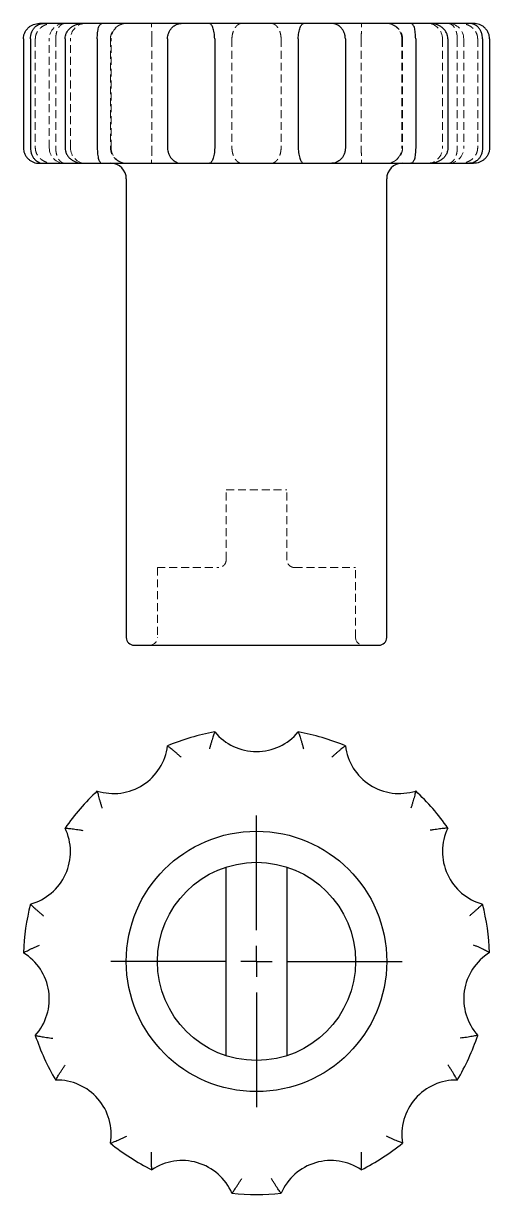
# Model space of a CAD drawing. Header units: millimetres. Extents: x 46 to 273, y 20 to 208.
# Drawn here: x 45.6 to 120.4, y 19.8 to 207.9 of the extents above; entities that cross this region are included whole.
import ezdxf

# ---------------------------------------------------------------- set-up
doc = ezdxf.new("R2010")
doc.units = ezdxf.units.MM
doc.linetypes.add('HIDDEN', pattern=[1.905, 1.27, -0.635])
doc.layers.add('10', color=7, linetype='Continuous')

# ---------------------------------------------------------------- blocks, each defined once
blk = doc.blocks.new('SW_CENTERMARKSYMBOL_0')
at = {"layer": '10', "color": 0}
for p, q in [((0, 5), (0, 23.41)), ((0, 0), (0, 2.5)), ((-5, 0), (-23.41, 0)), ((0, 0), (-2.5, 0)), ((0, 0), (0, -2.5)), ((0, 0), (2.5, 0)), ((5, 0), (23.41, 0)), ((0, -5), (0, -23.41))]:
    blk.add_line(p, q, dxfattribs=at)

msp = doc.modelspace()

# ---------------------------------------------------------------- linework, layer by layer
at = {"color": 7, "linetype": 'Continuous', "lineweight": 25}
for p, q in [((48.82, 207.86), (48.15, 207.86)), ((55.1, 207.86), (48.82, 207.86)), ((58.19, 207.86), (55.1, 207.86)), ((70.9, 207.86), (58.19, 207.86)), ((75.44, 207.86), (70.9, 207.86)), ((90.55, 207.86), (75.44, 207.86)), ((95.09, 207.86), (90.55, 207.86)), ((107.8, 207.86), (95.09, 207.86)), ((110.9, 207.86), (107.8, 207.86)), ((117.18, 207.86), (110.9, 207.86)), ((117.85, 207.86), (117.18, 207.86)), ((45.58, 205.36), (45.58, 187.88)), ((46.7, 205.36), (46.7, 187.88)), ((52.27, 205.36), (52.27, 187.88)), ((57.44, 205.36), (57.44, 187.88)), ((68.72, 205.36), (68.72, 187.88)), ((76.29, 205.36), (76.29, 187.88)), ((89.7, 205.36), (89.7, 187.88)), ((97.27, 205.36), (97.27, 187.88)), ((108.56, 205.36), (108.56, 187.88)), ((113.72, 205.36), (113.72, 187.88)), ((119.3, 205.36), (119.3, 187.88)), ((120.42, 205.36), (120.42, 187.88)), ((48.15, 185.39), (48.82, 185.39)), ((48.82, 185.39), (55.1, 185.39)), ((55.1, 185.39), (58.19, 185.39)), ((58.19, 185.39), (70.9, 185.39)), ((70.9, 185.39), (75.44, 185.39)), ((75.44, 185.39), (90.55, 185.39)), ((90.55, 185.39), (95.09, 185.39)), ((95.09, 185.39), (107.8, 185.39)), ((107.8, 185.39), (110.9, 185.39)), ((110.9, 185.39), (117.18, 185.39)), ((117.18, 185.39), (117.85, 185.39)), ((62.09, 182.89), (62.09, 109.25)), ((103.91, 109.25), (103.91, 182.89)), ((63.34, 108), (102.66, 108)), ((78.13, 42.08), (78.13, 72.38)), ((87.87, 72.38), (87.87, 42.08))]:
    msp.add_line(p, q, dxfattribs=at)
at = {"color": 7, "linetype": 'HIDDEN', "lineweight": 18}
for p, q in [((47.49, 205.36), (47.49, 187.88)), ((49.73, 187.88), (49.73, 205.36)), ((50.77, 205.36), (50.77, 187.88)), ((53.13, 187.88), (53.13, 205.36)), ((59.55, 205.36), (59.55, 187.88)), ((59.67, 187.88), (59.67, 205.36)), ((66.19, 205.36), (66.19, 187.88)), ((79.06, 205.36), (79.06, 187.88)), ((86.95, 205.36), (86.95, 187.88)), ((99.82, 205.36), (99.82, 187.88)), ((106.34, 205.36), (106.34, 187.88)), ((106.45, 205.36), (106.45, 187.88)), ((112.86, 205.36), (112.86, 187.88)), ((115.24, 205.36), (115.24, 187.88)), ((116.27, 205.36), (116.27, 187.88)), ((118.51, 205.36), (118.51, 187.88)), ((78.13, 132.96), (87.87, 132.96)), ((78.13, 121.73), (78.13, 132.96)), ((87.87, 121.73), (87.87, 132.96)), ((67.09, 120.48), (76.88, 120.48)), ((67.09, 120.48), (67.09, 109.25)), ((89.12, 120.48), (98.91, 120.48)), ((98.91, 109.25), (98.91, 120.48))]:
    msp.add_line(p, q, dxfattribs=at)
at = {"color": 7, "linetype": 'Continuous', "lineweight": 25}
for radius in [20.91, 15.91]:
    msp.add_circle((83, 57.23), radius, dxfattribs=at)
at = {"color": 7, "linetype": 'HIDDEN', "lineweight": 18}
for centre, radius, start, end in [((52.23, 205.36), 2.5, 90, 180), ((55.63, 205.36), 2.5, 90, 180), ((62.16, 205.36), 2.5, 90, 180), ((103.84, 205.36), 2.5, 0, 90), ((110.37, 205.36), 2.5, 0, 90), ((113.77, 205.36), 2.5, 0, 90), ((52.23, 187.88), 2.5, 180, 270), ((55.63, 187.88), 2.5, 180, 270), ((62.16, 187.88), 2.5, 180, 270), ((103.84, 187.88), 2.5, 270, 0), ((110.37, 187.88), 2.5, 270, 0), ((113.77, 187.88), 2.5, 270, 0), ((65.84, 109.25), 1.25, 270, 0), ((100.16, 109.25), 1.25, 180, 270)]:
    msp.add_arc(centre, radius, start, end, dxfattribs=at)
at = {"color": 7, "linetype": 'Continuous', "lineweight": 25}
for centre, radius, start, end in [((59.6, 182.89), 2.5, 0, 90), ((106.4, 182.89), 2.5, 90, 180), ((63.34, 109.25), 1.25, 180, 270), ((102.66, 109.25), 1.25, 270, 0), ((83, 57.23), 37.45, 100.326, 112.4139), ((83, 99.67), 8.74, 219.8545, 320.1581), ((83, 57.23), 37.45, 67.5987, 79.6866), ((60.05, 92.93), 8.74, 252.5818, 352.8853), ((105.94, 92.93), 8.74, 187.1273, 287.4308), ((83, 57.23), 37.45, 133.0533, 145.1411), ((83, 57.23), 37.45, 34.8714, 46.9593), ((44.39, 74.86), 8.74, 285.3091, 25.6126), ((121.6, 74.86), 8.74, 154.4, 254.7035), ((83, 57.23), 37.45, 165.7805, 177.8684), ((83, 57.23), 37.45, 2.1442, 14.2321), ((40.99, 51.19), 8.74, 318.0364, 58.3399), ((125.01, 51.2), 8.74, 121.6727, 221.9762), ((83, 57.23), 37.45, 198.5078, 210.5957), ((83, 57.23), 37.45, 329.4169, 341.5048), ((50.93, 29.44), 8.74, 350.7636, 91.0671), ((115.08, 29.44), 8.74, 88.9454, 189.249), ((83, 57.23), 37.45, 231.2351, 243.323), ((83, 57.23), 37.45, 296.6896, 308.7775), ((71.05, 16.51), 8.74, 23.4909, 123.7944), ((94.96, 16.51), 8.74, 56.2182, 156.5217), ((83, 57.23), 37.45, 263.9624, 276.0502)]:
    msp.add_arc(centre, radius, start, end, dxfattribs=at)
for points in [[(45.58, 205.36), (45.58, 205.54), (45.6, 205.71), (45.67, 206.05), (45.73, 206.21), (45.87, 206.52), (45.95, 206.67), (46.15, 206.94), (46.26, 207.07), (46.51, 207.29), (46.64, 207.39), (46.91, 207.56), (47.06, 207.63), (47.36, 207.74), (47.51, 207.78), (47.83, 207.84), (47.99, 207.86), (48.15, 207.86)], [(46.7, 205.36), (46.7, 205.54), (46.72, 205.71), (46.78, 206.05), (46.82, 206.21), (46.94, 206.52), (47.01, 206.67), (47.17, 206.94), (47.26, 207.07), (47.46, 207.29), (47.56, 207.39), (47.79, 207.56), (47.91, 207.63), (48.16, 207.74), (48.29, 207.78), (48.55, 207.84), (48.69, 207.86), (48.82, 207.86)], [(52.27, 205.36), (52.27, 205.54), (52.29, 205.71), (52.38, 206.05), (52.44, 206.21), (52.6, 206.52), (52.69, 206.67), (52.92, 206.94), (53.04, 207.07), (53.31, 207.29), (53.45, 207.39), (53.76, 207.56), (53.91, 207.63), (54.24, 207.74), (54.41, 207.78), (54.75, 207.84), (54.92, 207.86), (55.1, 207.86)], [(57.44, 205.36), (57.44, 205.54), (57.44, 205.71), (57.46, 206.05), (57.47, 206.21), (57.51, 206.52), (57.53, 206.67), (57.59, 206.94), (57.62, 207.07), (57.68, 207.29), (57.72, 207.39), (57.8, 207.56), (57.85, 207.63), (57.94, 207.74), (57.99, 207.78), (58.09, 207.84), (58.14, 207.86), (58.19, 207.86)], [(68.72, 205.36), (68.72, 205.54), (68.74, 205.71), (68.81, 206.05), (68.86, 206.21), (68.98, 206.52), (69.06, 206.67), (69.23, 206.94), (69.33, 207.07), (69.54, 207.29), (69.65, 207.39), (69.88, 207.56), (70.01, 207.63), (70.26, 207.74), (70.39, 207.78), (70.64, 207.84), (70.77, 207.86), (70.9, 207.86)], [(76.29, 205.36), (76.29, 205.54), (76.28, 205.71), (76.25, 206.05), (76.23, 206.21), (76.18, 206.52), (76.15, 206.67), (76.07, 206.94), (76.04, 207.07), (75.95, 207.29), (75.91, 207.39), (75.82, 207.56), (75.77, 207.63), (75.67, 207.74), (75.63, 207.78), (75.53, 207.84), (75.49, 207.86), (75.44, 207.86)], [(89.7, 205.36), (89.7, 205.54), (89.71, 205.71), (89.74, 206.05), (89.76, 206.21), (89.81, 206.52), (89.85, 206.67), (89.92, 206.94), (89.96, 207.07), (90.04, 207.29), (90.09, 207.39), (90.18, 207.56), (90.22, 207.63), (90.32, 207.74), (90.37, 207.78), (90.46, 207.84), (90.51, 207.86), (90.55, 207.86)], [(97.27, 205.36), (97.27, 205.54), (97.25, 205.71), (97.19, 206.05), (97.14, 206.21), (97.01, 206.52), (96.94, 206.67), (96.76, 206.94), (96.67, 207.07), (96.46, 207.29), (96.34, 207.39), (96.11, 207.56), (95.99, 207.63), (95.74, 207.74), (95.61, 207.78), (95.35, 207.84), (95.22, 207.86), (95.09, 207.86)], [(108.56, 205.36), (108.56, 205.54), (108.55, 205.71), (108.53, 206.05), (108.52, 206.21), (108.48, 206.52), (108.46, 206.67), (108.41, 206.94), (108.38, 207.07), (108.31, 207.29), (108.27, 207.39), (108.19, 207.56), (108.15, 207.63), (108.06, 207.74), (108.01, 207.78), (107.91, 207.84), (107.85, 207.86), (107.8, 207.86)], [(113.72, 205.36), (113.72, 205.54), (113.7, 205.71), (113.62, 206.05), (113.56, 206.21), (113.4, 206.52), (113.3, 206.67), (113.08, 206.94), (112.96, 207.07), (112.69, 207.29), (112.54, 207.39), (112.24, 207.56), (112.08, 207.63), (111.75, 207.74), (111.58, 207.78), (111.24, 207.84), (111.07, 207.86), (110.9, 207.86)], [(119.3, 205.36), (119.3, 205.54), (119.28, 205.71), (119.22, 206.05), (119.18, 206.21), (119.06, 206.52), (118.99, 206.67), (118.83, 206.94), (118.74, 207.07), (118.54, 207.29), (118.43, 207.39), (118.21, 207.56), (118.09, 207.63), (117.84, 207.74), (117.71, 207.78), (117.45, 207.84), (117.31, 207.86), (117.18, 207.86)], [(120.42, 205.36), (120.42, 205.54), (120.4, 205.71), (120.33, 206.05), (120.27, 206.21), (120.13, 206.52), (120.05, 206.67), (119.85, 206.94), (119.74, 207.07), (119.49, 207.29), (119.36, 207.39), (119.09, 207.56), (118.94, 207.63), (118.64, 207.74), (118.49, 207.78), (118.17, 207.84), (118.01, 207.86), (117.85, 207.86)], [(45.58, 187.88), (45.58, 187.71), (45.6, 187.54), (45.67, 187.2), (45.73, 187.03), (45.87, 186.72), (45.95, 186.57), (46.15, 186.3), (46.26, 186.18), (46.51, 185.96), (46.64, 185.86), (46.91, 185.69), (47.06, 185.62), (47.36, 185.5), (47.51, 185.46), (47.83, 185.4), (47.99, 185.39), (48.15, 185.39)], [(46.7, 187.88), (46.7, 187.71), (46.72, 187.54), (46.78, 187.2), (46.82, 187.03), (46.94, 186.72), (47.01, 186.57), (47.17, 186.3), (47.26, 186.18), (47.46, 185.96), (47.56, 185.86), (47.79, 185.69), (47.91, 185.62), (48.16, 185.5), (48.29, 185.46), (48.55, 185.4), (48.69, 185.39), (48.82, 185.39)], [(52.27, 187.88), (52.27, 187.71), (52.29, 187.54), (52.38, 187.2), (52.44, 187.03), (52.6, 186.72), (52.69, 186.57), (52.92, 186.3), (53.04, 186.18), (53.31, 185.96), (53.45, 185.86), (53.76, 185.69), (53.91, 185.62), (54.24, 185.5), (54.41, 185.46), (54.75, 185.4), (54.92, 185.39), (55.1, 185.39)], [(57.44, 187.88), (57.44, 187.71), (57.44, 187.54), (57.46, 187.2), (57.47, 187.03), (57.51, 186.72), (57.53, 186.57), (57.59, 186.3), (57.62, 186.18), (57.68, 185.96), (57.72, 185.86), (57.8, 185.69), (57.85, 185.62), (57.94, 185.5), (57.99, 185.46), (58.09, 185.4), (58.14, 185.39), (58.19, 185.39)], [(68.72, 187.88), (68.72, 187.71), (68.74, 187.54), (68.81, 187.2), (68.86, 187.03), (68.98, 186.72), (69.06, 186.57), (69.23, 186.3), (69.33, 186.18), (69.54, 185.96), (69.65, 185.86), (69.88, 185.69), (70.01, 185.62), (70.26, 185.5), (70.39, 185.46), (70.64, 185.4), (70.77, 185.39), (70.9, 185.39)], [(76.29, 187.88), (76.29, 187.71), (76.28, 187.54), (76.25, 187.2), (76.23, 187.03), (76.18, 186.72), (76.15, 186.57), (76.07, 186.3), (76.04, 186.18), (75.95, 185.96), (75.91, 185.86), (75.82, 185.69), (75.77, 185.62), (75.67, 185.5), (75.63, 185.46), (75.53, 185.4), (75.49, 185.39), (75.44, 185.39)], [(89.7, 187.88), (89.7, 187.71), (89.71, 187.54), (89.74, 187.2), (89.76, 187.03), (89.81, 186.72), (89.85, 186.57), (89.92, 186.3), (89.96, 186.18), (90.04, 185.96), (90.09, 185.86), (90.18, 185.69), (90.22, 185.62), (90.32, 185.5), (90.37, 185.46), (90.46, 185.4), (90.51, 185.39), (90.55, 185.39)], [(97.27, 187.88), (97.27, 187.71), (97.25, 187.54), (97.19, 187.2), (97.14, 187.03), (97.01, 186.72), (96.94, 186.57), (96.76, 186.3), (96.67, 186.18), (96.46, 185.96), (96.34, 185.86), (96.11, 185.69), (95.99, 185.62), (95.74, 185.5), (95.61, 185.46), (95.35, 185.4), (95.22, 185.39), (95.09, 185.39)], [(108.56, 187.88), (108.56, 187.71), (108.55, 187.54), (108.53, 187.2), (108.52, 187.03), (108.48, 186.72), (108.46, 186.57), (108.41, 186.3), (108.38, 186.18), (108.31, 185.96), (108.27, 185.86), (108.19, 185.69), (108.15, 185.62), (108.06, 185.5), (108.01, 185.46), (107.91, 185.4), (107.85, 185.39), (107.8, 185.39)], [(113.72, 187.88), (113.72, 187.71), (113.7, 187.54), (113.62, 187.2), (113.56, 187.03), (113.4, 186.72), (113.3, 186.57), (113.08, 186.3), (112.96, 186.18), (112.69, 185.96), (112.54, 185.86), (112.24, 185.69), (112.08, 185.62), (111.75, 185.5), (111.58, 185.46), (111.24, 185.4), (111.07, 185.39), (110.9, 185.39)], [(119.3, 187.88), (119.3, 187.71), (119.28, 187.54), (119.22, 187.2), (119.18, 187.03), (119.06, 186.72), (118.99, 186.57), (118.83, 186.3), (118.74, 186.18), (118.54, 185.96), (118.43, 185.86), (118.21, 185.69), (118.09, 185.62), (117.84, 185.5), (117.71, 185.46), (117.45, 185.4), (117.31, 185.39), (117.18, 185.39)], [(120.42, 187.88), (120.42, 187.71), (120.4, 187.54), (120.33, 187.2), (120.27, 187.03), (120.13, 186.72), (120.05, 186.57), (119.85, 186.3), (119.74, 186.18), (119.49, 185.96), (119.36, 185.86), (119.09, 185.69), (118.94, 185.62), (118.64, 185.5), (118.49, 185.46), (118.17, 185.4), (118.01, 185.39), (117.85, 185.39)], [(76.29, 94.07), (76.29, 94.07), (76.28, 94.05), (76.25, 93.97), (76.23, 93.91), (76.18, 93.76), (76.15, 93.67), (76.07, 93.46), (76.04, 93.34), (75.95, 93.09), (75.91, 92.95), (75.82, 92.66), (75.77, 92.5), (75.67, 92.19), (75.63, 92.02), (75.53, 91.69), (75.49, 91.52), (75.44, 91.35)], [(89.7, 94.07), (89.7, 94.07), (89.71, 94.05), (89.74, 93.97), (89.76, 93.91), (89.81, 93.76), (89.85, 93.67), (89.92, 93.46), (89.96, 93.34), (90.04, 93.09), (90.09, 92.95), (90.18, 92.66), (90.22, 92.5), (90.32, 92.19), (90.37, 92.02), (90.46, 91.69), (90.51, 91.52), (90.55, 91.35)], [(68.72, 91.85), (68.72, 91.85), (68.74, 91.83), (68.81, 91.78), (68.86, 91.75), (68.98, 91.65), (69.06, 91.59), (69.23, 91.45), (69.33, 91.37), (69.54, 91.2), (69.65, 91.11), (69.88, 90.91), (70.01, 90.81), (70.26, 90.59), (70.39, 90.48), (70.64, 90.25), (70.77, 90.14), (70.9, 90.02)], [(97.27, 91.85), (97.27, 91.85), (97.25, 91.84), (97.19, 91.79), (97.14, 91.75), (97.01, 91.65), (96.94, 91.59), (96.76, 91.45), (96.67, 91.38), (96.46, 91.21), (96.34, 91.11), (96.11, 90.92), (95.99, 90.81), (95.74, 90.6), (95.61, 90.48), (95.35, 90.26), (95.22, 90.14), (95.09, 90.02)], [(57.44, 84.59), (57.44, 84.59), (57.44, 84.57), (57.46, 84.49), (57.47, 84.43), (57.51, 84.28), (57.53, 84.18), (57.59, 83.97), (57.62, 83.85), (57.68, 83.58), (57.72, 83.44), (57.8, 83.15), (57.85, 82.99), (57.94, 82.68), (57.99, 82.51), (58.09, 82.18), (58.14, 82.02), (58.19, 81.85)], [(108.56, 84.6), (108.56, 84.6), (108.55, 84.58), (108.53, 84.5), (108.52, 84.44), (108.48, 84.28), (108.46, 84.19), (108.41, 83.97), (108.38, 83.85), (108.31, 83.59), (108.27, 83.45), (108.19, 83.15), (108.15, 83), (108.06, 82.68), (108.01, 82.52), (107.91, 82.19), (107.85, 82.02), (107.8, 81.86)], [(52.27, 78.63), (52.27, 78.63), (52.29, 78.63), (52.38, 78.62), (52.44, 78.62), (52.6, 78.6), (52.69, 78.6), (52.92, 78.57), (53.04, 78.56), (53.31, 78.53), (53.45, 78.51), (53.76, 78.48), (53.91, 78.45), (54.24, 78.41), (54.41, 78.38), (54.75, 78.33), (54.92, 78.3), (55.1, 78.27)], [(113.72, 78.64), (113.72, 78.64), (113.7, 78.64), (113.62, 78.63), (113.56, 78.63), (113.4, 78.61), (113.3, 78.6), (113.08, 78.58), (112.96, 78.57), (112.69, 78.54), (112.54, 78.52), (112.24, 78.48), (112.08, 78.46), (111.75, 78.41), (111.58, 78.39), (111.24, 78.34), (111.07, 78.31), (110.9, 78.28)], [(46.7, 66.43), (46.7, 66.43), (46.72, 66.41), (46.78, 66.36), (46.82, 66.31), (46.94, 66.2), (47.01, 66.13), (47.17, 65.98), (47.26, 65.9), (47.46, 65.71), (47.56, 65.61), (47.79, 65.41), (47.91, 65.31), (48.16, 65.09), (48.29, 64.98), (48.55, 64.75), (48.69, 64.64), (48.82, 64.53)], [(119.3, 66.44), (119.3, 66.44), (119.28, 66.42), (119.22, 66.36), (119.18, 66.32), (119.06, 66.21), (118.99, 66.14), (118.83, 65.99), (118.74, 65.9), (118.54, 65.72), (118.43, 65.62), (118.21, 65.42), (118.09, 65.31), (117.84, 65.09), (117.71, 64.98), (117.45, 64.76), (117.31, 64.65), (117.18, 64.54)], [(45.58, 58.62), (45.58, 58.62), (45.6, 58.63), (45.67, 58.67), (45.73, 58.7), (45.87, 58.78), (45.95, 58.82), (46.15, 58.92), (46.26, 58.98), (46.51, 59.1), (46.64, 59.16), (46.91, 59.29), (47.06, 59.36), (47.36, 59.5), (47.51, 59.57), (47.83, 59.71), (47.99, 59.78), (48.15, 59.85)], [(120.42, 58.63), (120.42, 58.63), (120.4, 58.64), (120.33, 58.68), (120.27, 58.71), (120.13, 58.78), (120.05, 58.83), (119.85, 58.93), (119.74, 58.98), (119.49, 59.1), (119.36, 59.17), (119.09, 59.3), (118.94, 59.37), (118.64, 59.51), (118.49, 59.58), (118.17, 59.72), (118.01, 59.79), (117.85, 59.85)], [(47.49, 45.34), (47.49, 45.34), (47.51, 45.34), (47.59, 45.32), (47.65, 45.31), (47.81, 45.28), (47.91, 45.26), (48.12, 45.22), (48.25, 45.2), (48.51, 45.15), (48.66, 45.13), (48.96, 45.08), (49.12, 45.05), (49.44, 45), (49.61, 44.98), (49.95, 44.94), (50.13, 44.91), (50.3, 44.89)], [(118.51, 45.35), (118.51, 45.35), (118.49, 45.35), (118.41, 45.33), (118.35, 45.32), (118.19, 45.29), (118.1, 45.27), (117.88, 45.23), (117.76, 45.2), (117.49, 45.16), (117.35, 45.13), (117.04, 45.08), (116.89, 45.06), (116.56, 45.01), (116.39, 44.99), (116.05, 44.94), (115.88, 44.92), (115.7, 44.9)], [(50.77, 38.17), (50.77, 38.17), (50.78, 38.19), (50.82, 38.26), (50.85, 38.32), (50.93, 38.45), (50.98, 38.54), (51.09, 38.73), (51.15, 38.84), (51.29, 39.07), (51.37, 39.2), (51.53, 39.45), (51.61, 39.59), (51.79, 39.87), (51.88, 40.01), (52.07, 40.3), (52.17, 40.45), (52.27, 40.59)], [(115.24, 38.18), (115.24, 38.18), (115.23, 38.2), (115.19, 38.27), (115.16, 38.32), (115.08, 38.46), (115.03, 38.55), (114.92, 38.74), (114.85, 38.84), (114.71, 39.08), (114.64, 39.2), (114.48, 39.46), (114.39, 39.6), (114.21, 39.88), (114.12, 40.02), (113.93, 40.31), (113.84, 40.45), (113.74, 40.6)], [(59.55, 28.03), (59.55, 28.03), (59.57, 28.04), (59.65, 28.07), (59.71, 28.09), (59.86, 28.15), (59.95, 28.19), (60.15, 28.27), (60.27, 28.32), (60.52, 28.42), (60.65, 28.48), (60.93, 28.6), (61.08, 28.67), (61.38, 28.8), (61.54, 28.87), (61.85, 29.02), (62, 29.1), (62.16, 29.17)], [(106.45, 28.04), (106.45, 28.04), (106.43, 28.05), (106.35, 28.08), (106.3, 28.1), (106.15, 28.16), (106.06, 28.19), (105.85, 28.28), (105.74, 28.32), (105.49, 28.43), (105.35, 28.48), (105.07, 28.61), (104.93, 28.67), (104.63, 28.81), (104.47, 28.88), (104.16, 29.03), (104, 29.1), (103.85, 29.18)], [(66.19, 23.77), (66.19, 23.77), (66.19, 23.79), (66.18, 23.87), (66.18, 23.94), (66.17, 24.1), (66.17, 24.19), (66.16, 24.41), (66.15, 24.54), (66.14, 24.81), (66.14, 24.96), (66.13, 25.26), (66.13, 25.42), (66.13, 25.75), (66.13, 25.92), (66.13, 26.27), (66.14, 26.44), (66.14, 26.62)], [(99.82, 23.77), (99.82, 23.77), (99.82, 23.8), (99.83, 23.88), (99.83, 23.94), (99.84, 24.1), (99.84, 24.2), (99.85, 24.42), (99.86, 24.54), (99.87, 24.81), (99.87, 24.96), (99.87, 25.26), (99.88, 25.42), (99.88, 25.76), (99.88, 25.93), (99.87, 26.27), (99.87, 26.45), (99.86, 26.62)], [(79.06, 19.99), (79.06, 19.99), (79.07, 20.01), (79.12, 20.08), (79.16, 20.13), (79.25, 20.26), (79.31, 20.33), (79.44, 20.52), (79.51, 20.62), (79.66, 20.84), (79.74, 20.96), (79.91, 21.22), (80, 21.35), (80.18, 21.63), (80.27, 21.77), (80.46, 22.06), (80.55, 22.21), (80.64, 22.36)], [(86.95, 19.99), (86.95, 19.99), (86.93, 20.01), (86.89, 20.08), (86.85, 20.13), (86.76, 20.26), (86.7, 20.34), (86.57, 20.52), (86.5, 20.62), (86.35, 20.84), (86.26, 20.96), (86.09, 21.22), (86.01, 21.35), (85.83, 21.63), (85.74, 21.77), (85.55, 22.06), (85.46, 22.21), (85.37, 22.36)]]:
    msp.add_open_spline(points, degree=3, knots=[0, 0, 0, 0, 0.125, 0.125, 0.25, 0.25, 0.375, 0.375, 0.5, 0.5, 0.625, 0.625, 0.75, 0.75, 0.875, 0.875, 1, 1, 1, 1], dxfattribs=at)
at = {"color": 7, "linetype": 'HIDDEN', "lineweight": 18}
for points, knots in [([(47.49, 205.36), (47.49, 205.54), (47.51, 205.71), (47.59, 206.05), (47.65, 206.21), (47.81, 206.52), (47.91, 206.67), (48.12, 206.94), (48.25, 207.07), (48.51, 207.29), (48.66, 207.39), (48.96, 207.56), (49.12, 207.63), (49.44, 207.74), (49.61, 207.78), (49.95, 207.84), (50.13, 207.86), (50.3, 207.86)], [0, 0, 0, 0, 0.125, 0.125, 0.25, 0.25, 0.375, 0.375, 0.5, 0.5, 0.625, 0.625, 0.75, 0.75, 0.875, 0.875, 1, 1, 1, 1]), ([(50.77, 205.36), (50.77, 205.54), (50.78, 205.71), (50.82, 206.05), (50.85, 206.21), (50.93, 206.52), (50.98, 206.67), (51.09, 206.94), (51.15, 207.07), (51.29, 207.29), (51.37, 207.39), (51.53, 207.56), (51.61, 207.63), (51.79, 207.74), (51.88, 207.78), (52.07, 207.84), (52.17, 207.86), (52.27, 207.86)], [0, 0, 0, 0, 0.125, 0.125, 0.25, 0.25, 0.375, 0.375, 0.5, 0.5, 0.625, 0.625, 0.75, 0.75, 0.875, 0.875, 1, 1, 1, 1]), ([(59.55, 205.36), (59.55, 205.54), (59.57, 205.71), (59.65, 206.05), (59.71, 206.21), (59.86, 206.52), (59.95, 206.67), (60.15, 206.94), (60.27, 207.07), (60.52, 207.29), (60.65, 207.39), (60.93, 207.56), (61.08, 207.63), (61.38, 207.74), (61.54, 207.78), (61.85, 207.84), (62, 207.86), (62.16, 207.86)], [0, 0, 0, 0, 0.125, 0.125, 0.25, 0.25, 0.375, 0.375, 0.5, 0.5, 0.625, 0.625, 0.75, 0.75, 0.875, 0.875, 1, 1, 1, 1]), ([(66.19, 205.36), (66.19, 205.54), (66.19, 205.71), (66.18, 206.05), (66.18, 206.21), (66.17, 206.52), (66.17, 206.67), (66.16, 206.94), (66.15, 207.07), (66.14, 207.29), (66.14, 207.39), (66.13, 207.56), (66.13, 207.63), (66.13, 207.74), (66.13, 207.78), (66.13, 207.84), (66.14, 207.86), (66.14, 207.86)], [0, 0, 0, 0, 0.125, 0.125, 0.25, 0.25, 0.375, 0.375, 0.5, 0.5, 0.625, 0.625, 0.75, 0.75, 0.875, 0.875, 1, 1, 1, 1]), ([(79.06, 205.36), (79.06, 205.54), (79.07, 205.71), (79.12, 206.05), (79.16, 206.21), (79.25, 206.52), (79.31, 206.67), (79.44, 206.94), (79.51, 207.07), (79.66, 207.29), (79.74, 207.39), (79.91, 207.56), (80, 207.63), (80.18, 207.74), (80.27, 207.78), (80.46, 207.84), (80.55, 207.86), (80.64, 207.86)], [0, 0, 0, 0, 0.125, 0.125, 0.25, 0.25, 0.375, 0.375, 0.5, 0.5, 0.625, 0.625, 0.75, 0.75, 0.875, 0.875, 1, 1, 1, 1]), ([(86.95, 205.36), (86.95, 205.54), (86.93, 205.71), (86.89, 206.05), (86.85, 206.21), (86.76, 206.52), (86.7, 206.67), (86.57, 206.94), (86.5, 207.07), (86.35, 207.29), (86.26, 207.39), (86.09, 207.56), (86.01, 207.63), (85.83, 207.74), (85.74, 207.78), (85.55, 207.84), (85.46, 207.86), (85.37, 207.86)], [0, 0, 0, 0, 0.125, 0.125, 0.25, 0.25, 0.375, 0.375, 0.5, 0.5, 0.625, 0.625, 0.75, 0.75, 0.875, 0.875, 1, 1, 1, 1]), ([(99.82, 205.36), (99.82, 205.54), (99.82, 205.71), (99.83, 206.05), (99.83, 206.21), (99.84, 206.52), (99.84, 206.67), (99.85, 206.94), (99.86, 207.07), (99.87, 207.29), (99.87, 207.39), (99.87, 207.56), (99.88, 207.63), (99.88, 207.74), (99.88, 207.78), (99.87, 207.84), (99.87, 207.86), (99.86, 207.86)], [0, 0, 0, 0, 0.125, 0.125, 0.25, 0.25, 0.375, 0.375, 0.5, 0.5, 0.625, 0.625, 0.75, 0.75, 0.875, 0.875, 1, 1, 1, 1]), ([(103.85, 207.86), (103.85, 207.86), (104.14, 207.86), (104.48, 207.84), (104.77, 207.68), (104.79, 207.66)], [0, 0, 0, 0, 0.011543, 0.901076, 1, 1, 1, 1]), ([(104.86, 207.63), (105.07, 207.53), (105.49, 207.34), (106, 206.8), (106.38, 206.12), (106.43, 205.61), (106.45, 205.36)], [0, 0, 0, 0, 0.235365, 0.499606, 0.749524, 1, 1, 1, 1]), ([(115.24, 205.36), (115.24, 205.54), (115.23, 205.71), (115.19, 206.05), (115.16, 206.21), (115.08, 206.52), (115.03, 206.67), (114.92, 206.94), (114.85, 207.07), (114.71, 207.29), (114.64, 207.39), (114.48, 207.56), (114.39, 207.63), (114.21, 207.74), (114.12, 207.78), (113.93, 207.84), (113.84, 207.86), (113.74, 207.86)], [0, 0, 0, 0, 0.125, 0.125, 0.25, 0.25, 0.375, 0.375, 0.5, 0.5, 0.625, 0.625, 0.75, 0.75, 0.875, 0.875, 1, 1, 1, 1]), ([(118.51, 205.36), (118.51, 205.54), (118.49, 205.71), (118.41, 206.05), (118.35, 206.21), (118.19, 206.52), (118.1, 206.67), (117.88, 206.94), (117.76, 207.07), (117.49, 207.29), (117.35, 207.39), (117.04, 207.56), (116.89, 207.63), (116.56, 207.74), (116.39, 207.78), (116.05, 207.84), (115.88, 207.86), (115.7, 207.86)], [0, 0, 0, 0, 0.125, 0.125, 0.25, 0.25, 0.375, 0.375, 0.5, 0.5, 0.625, 0.625, 0.75, 0.75, 0.875, 0.875, 1, 1, 1, 1]), ([(47.49, 187.88), (47.49, 187.71), (47.51, 187.54), (47.59, 187.2), (47.65, 187.03), (47.81, 186.72), (47.91, 186.57), (48.12, 186.3), (48.25, 186.18), (48.51, 185.96), (48.66, 185.86), (48.96, 185.69), (49.12, 185.62), (49.44, 185.5), (49.61, 185.46), (49.95, 185.4), (50.13, 185.39), (50.3, 185.39)], [0, 0, 0, 0, 0.125, 0.125, 0.25, 0.25, 0.375, 0.375, 0.5, 0.5, 0.625, 0.625, 0.75, 0.75, 0.875, 0.875, 1, 1, 1, 1]), ([(50.77, 187.88), (50.77, 187.71), (50.78, 187.54), (50.82, 187.2), (50.85, 187.03), (50.93, 186.72), (50.98, 186.57), (51.09, 186.3), (51.15, 186.18), (51.29, 185.96), (51.37, 185.86), (51.53, 185.69), (51.61, 185.62), (51.79, 185.5), (51.88, 185.46), (52.07, 185.4), (52.17, 185.39), (52.27, 185.39)], [0, 0, 0, 0, 0.125, 0.125, 0.25, 0.25, 0.375, 0.375, 0.5, 0.5, 0.625, 0.625, 0.75, 0.75, 0.875, 0.875, 1, 1, 1, 1]), ([(61.14, 185.62), (60.94, 185.71), (60.51, 185.91), (60, 186.45), (59.63, 187.12), (59.58, 187.63), (59.55, 187.88)], [0, 0, 0, 0, 0.235137, 0.499457, 0.74945, 1, 1, 1, 1]), ([(66.19, 187.88), (66.19, 187.71), (66.19, 187.54), (66.18, 187.2), (66.18, 187.03), (66.17, 186.72), (66.17, 186.57), (66.16, 186.3), (66.15, 186.18), (66.14, 185.96), (66.14, 185.86), (66.13, 185.69), (66.13, 185.62), (66.13, 185.5), (66.13, 185.46), (66.13, 185.4), (66.14, 185.39), (66.14, 185.39)], [0, 0, 0, 0, 0.125, 0.125, 0.25, 0.25, 0.375, 0.375, 0.5, 0.5, 0.625, 0.625, 0.75, 0.75, 0.875, 0.875, 1, 1, 1, 1]), ([(79.06, 187.88), (79.06, 187.71), (79.07, 187.54), (79.12, 187.2), (79.16, 187.03), (79.25, 186.72), (79.31, 186.57), (79.44, 186.3), (79.51, 186.18), (79.66, 185.96), (79.74, 185.86), (79.91, 185.69), (80, 185.62), (80.18, 185.5), (80.27, 185.46), (80.46, 185.4), (80.55, 185.39), (80.64, 185.39)], [0, 0, 0, 0, 0.125, 0.125, 0.25, 0.25, 0.375, 0.375, 0.5, 0.5, 0.625, 0.625, 0.75, 0.75, 0.875, 0.875, 1, 1, 1, 1]), ([(86.95, 187.88), (86.95, 187.71), (86.93, 187.54), (86.89, 187.2), (86.85, 187.03), (86.76, 186.72), (86.7, 186.57), (86.57, 186.3), (86.5, 186.18), (86.35, 185.96), (86.26, 185.86), (86.09, 185.69), (86.01, 185.62), (85.83, 185.5), (85.74, 185.46), (85.55, 185.4), (85.46, 185.39), (85.37, 185.39)], [0, 0, 0, 0, 0.125, 0.125, 0.25, 0.25, 0.375, 0.375, 0.5, 0.5, 0.625, 0.625, 0.75, 0.75, 0.875, 0.875, 1, 1, 1, 1]), ([(99.82, 187.88), (99.82, 187.71), (99.82, 187.54), (99.83, 187.2), (99.83, 187.03), (99.84, 186.72), (99.84, 186.57), (99.85, 186.3), (99.86, 186.18), (99.87, 185.96), (99.87, 185.86), (99.87, 185.69), (99.88, 185.62), (99.88, 185.5), (99.88, 185.46), (99.87, 185.4), (99.87, 185.39), (99.86, 185.39)], [0, 0, 0, 0, 0.125, 0.125, 0.25, 0.25, 0.375, 0.375, 0.5, 0.5, 0.625, 0.625, 0.75, 0.75, 0.875, 0.875, 1, 1, 1, 1]), ([(106.45, 187.88), (106.45, 187.71), (106.43, 187.54), (106.35, 187.2), (106.3, 187.03), (106.15, 186.72), (106.06, 186.57), (105.85, 186.3), (105.74, 186.18), (105.49, 185.96), (105.35, 185.86), (105.07, 185.69), (104.93, 185.62), (104.63, 185.5), (104.47, 185.46), (104.16, 185.4), (104, 185.39), (103.85, 185.39)], [0, 0, 0, 0, 0.125, 0.125, 0.25, 0.25, 0.375, 0.375, 0.5, 0.5, 0.625, 0.625, 0.75, 0.75, 0.875, 0.875, 1, 1, 1, 1]), ([(115.24, 187.88), (115.24, 187.71), (115.23, 187.54), (115.19, 187.2), (115.16, 187.03), (115.08, 186.72), (115.03, 186.57), (114.92, 186.3), (114.85, 186.18), (114.71, 185.96), (114.64, 185.86), (114.48, 185.69), (114.39, 185.62), (114.21, 185.5), (114.12, 185.46), (113.93, 185.4), (113.84, 185.39), (113.74, 185.39)], [0, 0, 0, 0, 0.125, 0.125, 0.25, 0.25, 0.375, 0.375, 0.5, 0.5, 0.625, 0.625, 0.75, 0.75, 0.875, 0.875, 1, 1, 1, 1]), ([(118.51, 187.88), (118.51, 187.71), (118.49, 187.54), (118.41, 187.2), (118.35, 187.03), (118.19, 186.72), (118.1, 186.57), (117.88, 186.3), (117.76, 186.18), (117.49, 185.96), (117.35, 185.86), (117.04, 185.69), (116.89, 185.62), (116.56, 185.5), (116.39, 185.46), (116.05, 185.4), (115.88, 185.39), (115.7, 185.39)], [0, 0, 0, 0, 0.125, 0.125, 0.25, 0.25, 0.375, 0.375, 0.5, 0.5, 0.625, 0.625, 0.75, 0.75, 0.875, 0.875, 1, 1, 1, 1]), ([(62.16, 185.39), (62.16, 185.39), (61.87, 185.39), (61.53, 185.41), (61.24, 185.57), (61.21, 185.58)], [0, 0, 0, 0, 0.0115438, 0.9011739, 1, 1, 1, 1]), ([(78.13, 121.73), (78.13, 121.64), (78.12, 121.56), (78.09, 121.4), (78.06, 121.32), (77.97, 121.08), (77.87, 120.94), (77.63, 120.72), (77.49, 120.63), (77.2, 120.51), (77.04, 120.48), (76.88, 120.48)], [0, 0, 0, 0, 0.125, 0.125, 0.25, 0.25, 0.5, 0.5, 0.75, 0.75, 1, 1, 1, 1]), ([(89.12, 120.48), (88.96, 120.48), (88.8, 120.51), (88.51, 120.63), (88.37, 120.72), (88.19, 120.89), (88.14, 120.95), (88.04, 121.09), (88, 121.16), (87.9, 121.39), (87.87, 121.56), (87.87, 121.73)], [0, 0, 0, 0, 0.25, 0.25, 0.5, 0.5, 0.625, 0.625, 0.75, 0.75, 1, 1, 1, 1])]:
    msp.add_open_spline(points, degree=3, knots=knots, dxfattribs=at)

# ---------------------------------------------------------------- block references
at = {"layer": '10'}
msp.add_blockref('SW_CENTERMARKSYMBOL_0', (83, 57.23), dxfattribs=at)

doc.saveas('drawing.dxf')
